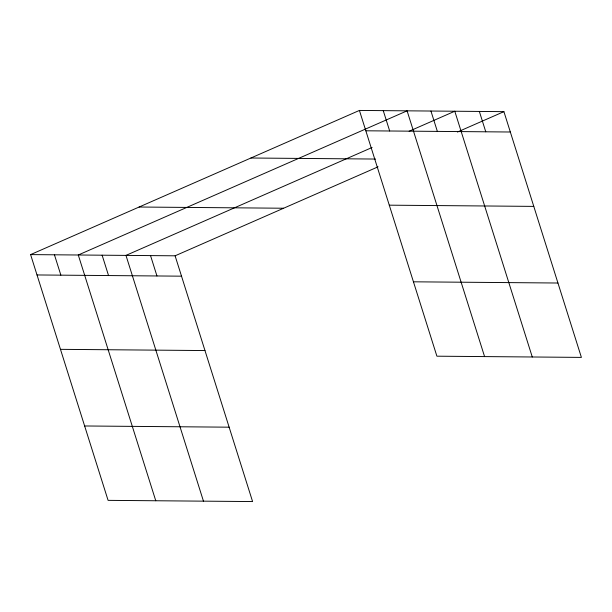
<?xml version="1.0" encoding="UTF-8"?>
<svg xmlns="http://www.w3.org/2000/svg" width="612" height="612" viewBox="0 0 612 612"><rect width="100%" height="100%" fill="white"/><g stroke="black" fill="none" stroke-linecap="round" stroke-linejoin="round"><path stroke-width="0.92" d="M30.6 254.6L175.101 255.808L252.588 501.565L108.087 500.356L30.6 254.6L359.412 110.435L503.913 111.644L581.4 357.4L436.899 356.192L359.412 110.435M372.111 147.484L125.973 255.395L203.459 501.151M409.137 131.243L454.785 111.231L532.272 356.987M175.101 255.808L378.071 166.824M457.409 132.039L503.913 111.644M365.831 130.792L510.332 132.008M250.905 158.011L375.561 159.051M389.286 205.173L533.786 206.389M139.108 207.024L283.608 208.233M37.018 274.956L181.519 276.173M413.444 281.811L557.945 283.019M60.473 349.337L204.974 350.554M84.632 425.975L229.133 427.184M479.349 111.438L485.767 131.802M430.94 111.032L437.358 131.396M484.582 356.589L407.095 110.833L78.282 254.997L155.769 500.754M383.257 110.634L389.676 130.991M150.537 255.602L156.955 275.966M102.127 255.196L108.546 275.561M54.445 254.799L60.863 275.155"/></g></svg>
